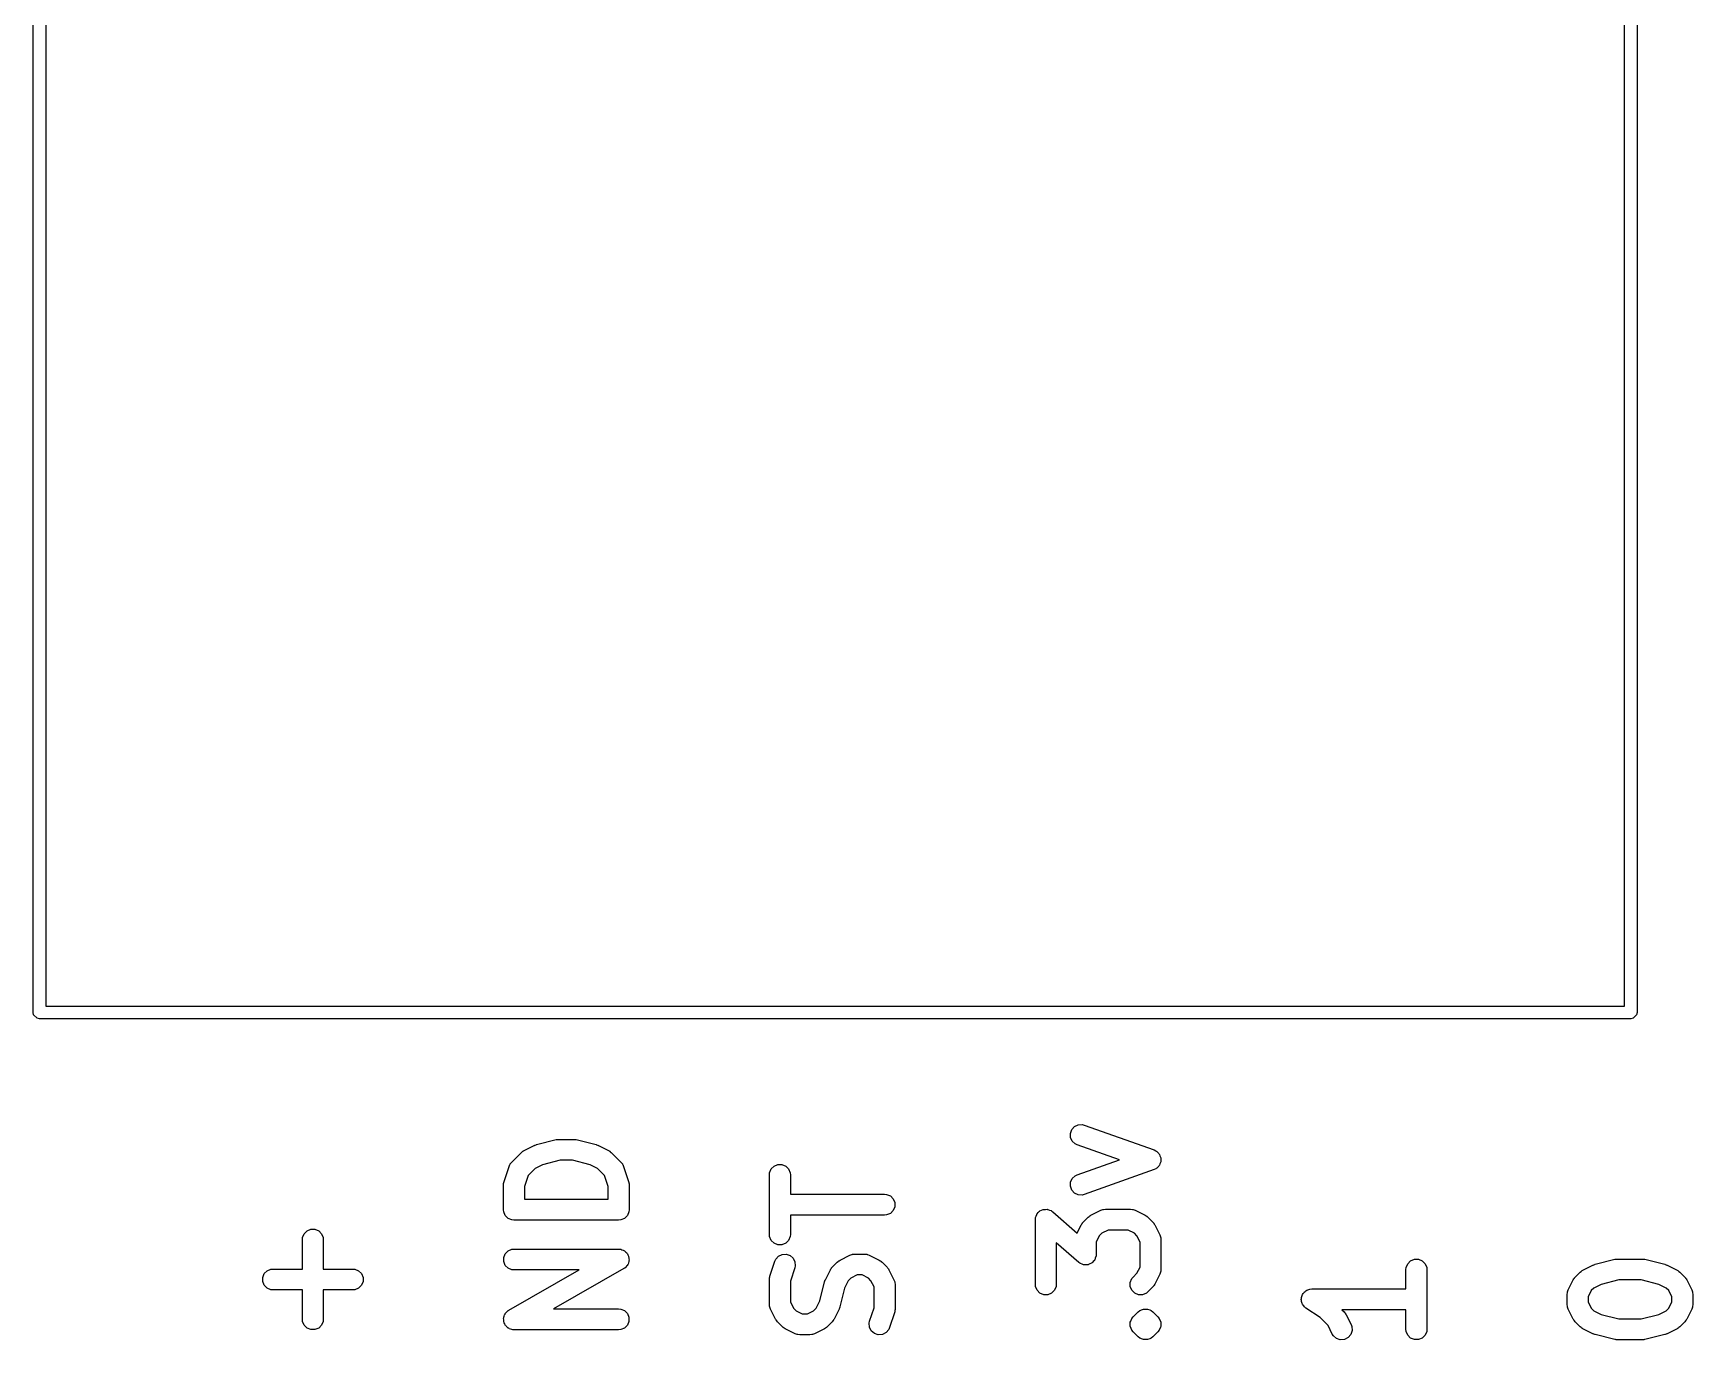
# Model space of a CAD drawing. Header units: inches. Extents: x 3.93 to 7.4, y -5.66 to -1.55.
# Drawn here: x 3.966 to 4.59, y -4.737 to -4.246 of the extents above; entities that cross this region are included whole.
import ezdxf

# ---------------------------------------------------------------- set-up
doc = ezdxf.new("R2010")
doc.units = ezdxf.units.IN
doc.header["$MEASUREMENT"] = 0
doc.layers.add('F.Silkscreen', color=41, linetype='CONTINUOUS', true_color=0xf2eda1)

msp = doc.modelspace()

# ---------------------------------------------------------------- linework, layer by layer
at = {"layer": 'F.Silkscreen', "linetype": 'CONTINUOUS'}
for p, q in [((3.96614, -4.61417), (3.96614, -4.01575)), ((3.97087, -4.01811), (3.97087, -4.61181)), ((4.56457, -4.61181), (4.56457, -4.01811)), ((4.56929, -4.01575), (4.56929, -4.61417)), ((3.97087, -4.61181), (4.56457, -4.61181)), ((3.96632, -4.61508), (3.96614, -4.61417)), ((3.9676, -4.61636), (3.96632, -4.61508)), ((3.9685, -4.61654), (3.9676, -4.61636)), ((4.56693, -4.61654), (3.9685, -4.61654)), ((4.56783, -4.61636), (4.56693, -4.61654)), ((4.56911, -4.61508), (4.56783, -4.61636)), ((4.56929, -4.61417), (4.56911, -4.61508)), ((4.15536, -4.66385), (4.16286, -4.66198)), ((4.16286, -4.66198), (4.16299, -4.66196)), ((4.16299, -4.66196), (4.16304, -4.66194)), ((4.16304, -4.66194), (4.16333, -4.66191)), ((4.16333, -4.66191), (4.16362, -4.66187)), ((4.16362, -4.66187), (4.16368, -4.66187)), ((4.16368, -4.66187), (4.16381, -4.66186)), ((4.16381, -4.66186), (4.16943, -4.66186)), ((4.16943, -4.66186), (4.16957, -4.66187)), ((4.16957, -4.66187), (4.16963, -4.66187)), ((4.16963, -4.66187), (4.16991, -4.66191)), ((4.16991, -4.66191), (4.1702, -4.66194)), ((4.1702, -4.66194), (4.17026, -4.66196)), ((4.17026, -4.66196), (4.17039, -4.66198)), ((4.17039, -4.66198), (4.17789, -4.66385)), ((4.35617, -4.6596), (4.35668, -4.65815)), ((4.35624, -4.66113), (4.35617, -4.6596)), ((4.3569, -4.66252), (4.35624, -4.66113)), ((4.35668, -4.65815), (4.35771, -4.65701)), ((4.35771, -4.65701), (4.3591, -4.65636)), ((4.3591, -4.65636), (4.36064, -4.65628)), ((4.36064, -4.65628), (4.36139, -4.65647)), ((4.36139, -4.65647), (4.38763, -4.66584)), ((4.14603, -4.67051), (4.14978, -4.66676)), ((4.14978, -4.66676), (4.15008, -4.66652)), ((4.15008, -4.66652), (4.15015, -4.66644)), ((4.15015, -4.66644), (4.15027, -4.66636)), ((4.15027, -4.66636), (4.15037, -4.66627)), ((4.15037, -4.66627), (4.15047, -4.66623)), ((4.15047, -4.66623), (4.1508, -4.66603)), ((4.1508, -4.66603), (4.15455, -4.66415)), ((4.15455, -4.66415), (4.15461, -4.66413)), ((4.15461, -4.66413), (4.15463, -4.66411)), ((4.15463, -4.66411), (4.15495, -4.664)), ((4.15495, -4.664), (4.15527, -4.66388)), ((4.15527, -4.66388), (4.1553, -4.66387)), ((4.1553, -4.66387), (4.15536, -4.66385)), ((4.17789, -4.66385), (4.17795, -4.66387)), ((4.17795, -4.66387), (4.17797, -4.66388)), ((4.17797, -4.66388), (4.17829, -4.664)), ((4.17829, -4.664), (4.17862, -4.66411)), ((4.17862, -4.66411), (4.17864, -4.66413)), ((4.17864, -4.66413), (4.17869, -4.66415)), ((4.17869, -4.66415), (4.18244, -4.66603)), ((4.18244, -4.66603), (4.18277, -4.66623)), ((4.18277, -4.66623), (4.18287, -4.66627)), ((4.18287, -4.66627), (4.18298, -4.66636)), ((4.18298, -4.66636), (4.1831, -4.66644)), ((4.1831, -4.66644), (4.18317, -4.66652)), ((4.18317, -4.66652), (4.18347, -4.66676)), ((4.18347, -4.66676), (4.18722, -4.67051)), ((4.35804, -4.66355), (4.3569, -4.66252)), ((4.35874, -4.66388), (4.35804, -4.66355)), ((4.3746, -4.66955), (4.35874, -4.66388)), ((4.38763, -4.66584), (4.38833, -4.66617)), ((4.38833, -4.66617), (4.38848, -4.6663)), ((4.38848, -4.6663), (4.38865, -4.66639)), ((4.38865, -4.66639), (4.38904, -4.66681)), ((4.38904, -4.66681), (4.38947, -4.6672)), ((4.38947, -4.6672), (4.38955, -4.66738)), ((4.38955, -4.66738), (4.38969, -4.66753)), ((4.38969, -4.66753), (4.38988, -4.66807)), ((4.38988, -4.66807), (4.39013, -4.66859)), ((4.1432, -4.67768), (4.14508, -4.67205)), ((4.14508, -4.67205), (4.14539, -4.67135)), ((4.14539, -4.67135), (4.14548, -4.67124)), ((4.14548, -4.67124), (4.14554, -4.67111)), ((4.14554, -4.67111), (4.14603, -4.67051)), ((4.15489, -4.67278), (4.15225, -4.67542)), ((4.15769, -4.67139), (4.15489, -4.67278)), ((4.1643, -4.66974), (4.15769, -4.67139)), ((4.16895, -4.66974), (4.1643, -4.66974)), ((4.17556, -4.67139), (4.16895, -4.66974)), ((4.17835, -4.67278), (4.17556, -4.67139)), ((4.18099, -4.67542), (4.17835, -4.67278)), ((4.18722, -4.67051), (4.18771, -4.67111)), ((4.18771, -4.67111), (4.18776, -4.67124)), ((4.18776, -4.67124), (4.18785, -4.67135)), ((4.18785, -4.67135), (4.18817, -4.67205)), ((4.18817, -4.67205), (4.19004, -4.67768)), ((4.243, -4.67517), (4.24308, -4.6744)), ((4.24308, -4.6744), (4.24366, -4.67298)), ((4.24366, -4.67298), (4.24475, -4.6719)), ((4.24475, -4.6719), (4.24617, -4.67131)), ((4.24617, -4.67131), (4.24771, -4.67131)), ((4.24771, -4.67131), (4.24913, -4.6719)), ((4.24913, -4.6719), (4.25021, -4.67298)), ((4.25021, -4.67298), (4.2508, -4.6744)), ((4.2508, -4.6744), (4.25087, -4.67517)), ((4.35874, -4.67521), (4.3746, -4.66955)), ((4.38763, -4.67326), (4.36139, -4.68263)), ((4.38833, -4.67293), (4.38763, -4.67326)), ((4.38848, -4.67279), (4.38833, -4.67293)), ((4.38865, -4.67271), (4.38848, -4.67279)), ((4.38904, -4.67228), (4.38865, -4.67271)), ((4.38947, -4.6719), (4.38904, -4.67228)), ((4.38955, -4.67172), (4.38947, -4.6719)), ((4.38969, -4.67157), (4.38955, -4.67172)), ((4.38988, -4.67103), (4.38969, -4.67157)), ((4.39013, -4.67051), (4.38988, -4.67103)), ((4.39013, -4.66859), (4.39014, -4.66879)), ((4.39014, -4.67031), (4.39013, -4.67051)), ((4.39014, -4.66879), (4.3902, -4.66897)), ((4.3902, -4.67012), (4.39014, -4.67031)), ((4.3902, -4.66897), (4.39017, -4.66955)), ((4.39017, -4.66955), (4.3902, -4.67012)), ((4.143, -4.67892), (4.14304, -4.67853)), ((4.143, -4.6883), (4.143, -4.67892)), ((4.14303, -4.67843), (4.14306, -4.67829)), ((4.14304, -4.67853), (4.14303, -4.67843)), ((4.14306, -4.67829), (4.14308, -4.67815)), ((4.14308, -4.67815), (4.14312, -4.67806)), ((4.14312, -4.67806), (4.1432, -4.67768)), ((4.15225, -4.67542), (4.15087, -4.67956)), ((4.15087, -4.67956), (4.15087, -4.68436)), ((4.18237, -4.67956), (4.18099, -4.67542)), ((4.18237, -4.68436), (4.18237, -4.67956)), ((4.19004, -4.67768), (4.19013, -4.67806)), ((4.19013, -4.67806), (4.19017, -4.67815)), ((4.19017, -4.67815), (4.19018, -4.67829)), ((4.19018, -4.67829), (4.19021, -4.67843)), ((4.19021, -4.67843), (4.19021, -4.67853)), ((4.19021, -4.67853), (4.19024, -4.67892)), ((4.19024, -4.67892), (4.19024, -4.6883)), ((4.243, -4.69767), (4.243, -4.67517)), ((4.25087, -4.67517), (4.25087, -4.68248)), ((4.35617, -4.6795), (4.35624, -4.67796)), ((4.35668, -4.68094), (4.35617, -4.6795)), ((4.35624, -4.67796), (4.3569, -4.67657)), ((4.3569, -4.67657), (4.35804, -4.67554)), ((4.35804, -4.67554), (4.35874, -4.67521)), ((4.15087, -4.68436), (4.18237, -4.68436)), ((4.25087, -4.68248), (4.28631, -4.68248)), ((4.28631, -4.68248), (4.28708, -4.68256)), ((4.28708, -4.68256), (4.2885, -4.68315)), ((4.2885, -4.68315), (4.28958, -4.68423)), ((4.28958, -4.68423), (4.29017, -4.68565)), ((4.29017, -4.68565), (4.29017, -4.68719)), ((4.35771, -4.68208), (4.35668, -4.68094)), ((4.3591, -4.68274), (4.35771, -4.68208)), ((4.36064, -4.68282), (4.3591, -4.68274)), ((4.36139, -4.68263), (4.36064, -4.68282)), ((4.14308, -4.68906), (4.143, -4.6883)), ((4.14366, -4.69048), (4.14308, -4.68906)), ((4.14475, -4.69157), (4.14366, -4.69048)), ((4.14617, -4.69216), (4.14475, -4.69157)), ((4.14694, -4.69223), (4.14617, -4.69216)), ((4.18631, -4.69223), (4.14694, -4.69223)), ((4.18708, -4.69216), (4.18631, -4.69223)), ((4.1885, -4.69157), (4.18708, -4.69216)), ((4.18958, -4.69048), (4.1885, -4.69157)), ((4.19017, -4.68906), (4.18958, -4.69048)), ((4.19024, -4.6883), (4.19017, -4.68906)), ((4.28631, -4.69036), (4.25087, -4.69036)), ((4.25087, -4.69036), (4.25087, -4.69767)), ((4.28708, -4.69028), (4.28631, -4.69036)), ((4.2885, -4.68969), (4.28708, -4.69028)), ((4.28958, -4.68861), (4.2885, -4.68969)), ((4.29017, -4.68719), (4.28958, -4.68861)), ((4.343, -4.69205), (4.34304, -4.69164)), ((4.343, -4.71642), (4.343, -4.69205)), ((4.34303, -4.69154), (4.34306, -4.69146)), ((4.34304, -4.69164), (4.34303, -4.69154)), ((4.34306, -4.69146), (4.34308, -4.69128)), ((4.34308, -4.69128), (4.34332, -4.69069)), ((4.34332, -4.69069), (4.34353, -4.69008)), ((4.34353, -4.69008), (4.34361, -4.68998)), ((4.34361, -4.68998), (4.34366, -4.68986)), ((4.34366, -4.68986), (4.34412, -4.68941)), ((4.34412, -4.68941), (4.34454, -4.68892)), ((4.34454, -4.68892), (4.34466, -4.68887)), ((4.34466, -4.68887), (4.34475, -4.68877)), ((4.34475, -4.68877), (4.34534, -4.68853)), ((4.34534, -4.68853), (4.34591, -4.68824)), ((4.34591, -4.68824), (4.34605, -4.68823)), ((4.34605, -4.68823), (4.34617, -4.68818)), ((4.34617, -4.68818), (4.34681, -4.68818)), ((4.34681, -4.68818), (4.34745, -4.68814)), ((4.34745, -4.68814), (4.34757, -4.68818)), ((4.34757, -4.68818), (4.34771, -4.68818)), ((4.34771, -4.68818), (4.3483, -4.68843)), ((4.3483, -4.68843), (4.3489, -4.68863)), ((4.3489, -4.68863), (4.34906, -4.68874)), ((4.34906, -4.68874), (4.34913, -4.68877)), ((4.34913, -4.68877), (4.3492, -4.68884)), ((4.3492, -4.68884), (4.34953, -4.68908)), ((4.34953, -4.68908), (4.35874, -4.69714)), ((4.36078, -4.69331), (4.36103, -4.69301)), ((4.36103, -4.69301), (4.3629, -4.69114)), ((4.3629, -4.69114), (4.3632, -4.69089)), ((4.3632, -4.69089), (4.36327, -4.69081)), ((4.36327, -4.69081), (4.36339, -4.69074)), ((4.36339, -4.69074), (4.3635, -4.69065)), ((4.3635, -4.69065), (4.36359, -4.69061)), ((4.36359, -4.69061), (4.36392, -4.6904)), ((4.36392, -4.6904), (4.36767, -4.68852)), ((4.36767, -4.68852), (4.3684, -4.68825)), ((4.3684, -4.68825), (4.36854, -4.68824)), ((4.36854, -4.68824), (4.36867, -4.68818)), ((4.36867, -4.68818), (4.36943, -4.68811)), ((4.36943, -4.68811), (4.37881, -4.68811)), ((4.37881, -4.68811), (4.37958, -4.68818)), ((4.37958, -4.68818), (4.37971, -4.68824)), ((4.37971, -4.68824), (4.37985, -4.68825)), ((4.37985, -4.68825), (4.38057, -4.68852)), ((4.38057, -4.68852), (4.38432, -4.6904)), ((4.38432, -4.6904), (4.38465, -4.69061)), ((4.38465, -4.69061), (4.38475, -4.69065)), ((4.38475, -4.69065), (4.38485, -4.69074)), ((4.38485, -4.69074), (4.38497, -4.69081)), ((4.38497, -4.69081), (4.38504, -4.69089)), ((4.38504, -4.69089), (4.38534, -4.69114)), ((4.38534, -4.69114), (4.38722, -4.69301)), ((4.38722, -4.69301), (4.38746, -4.69331)), ((4.06737, -4.69954), (4.06745, -4.69878)), ((4.06745, -4.69878), (4.06804, -4.69736)), ((4.06804, -4.69736), (4.06912, -4.69627)), ((4.06912, -4.69627), (4.07054, -4.69568)), ((4.07054, -4.69568), (4.07208, -4.69568)), ((4.07208, -4.69568), (4.0735, -4.69627)), ((4.0735, -4.69627), (4.07458, -4.69736)), ((4.07458, -4.69736), (4.07517, -4.69878)), ((4.07517, -4.69878), (4.07525, -4.69954)), ((4.24308, -4.69844), (4.243, -4.69767)), ((4.24366, -4.69986), (4.24308, -4.69844)), ((4.2508, -4.69844), (4.25021, -4.69986)), ((4.25087, -4.69767), (4.2508, -4.69844)), ((4.35874, -4.69714), (4.36029, -4.69403)), ((4.36029, -4.69403), (4.3605, -4.6937)), ((4.3605, -4.6937), (4.36054, -4.69361)), ((4.36054, -4.69361), (4.36063, -4.6935)), ((4.36063, -4.6935), (4.3607, -4.69338)), ((4.3607, -4.69338), (4.36078, -4.69331)), ((4.36705, -4.69813), (4.36587, -4.70047)), ((4.36802, -4.69716), (4.36705, -4.69813)), ((4.37036, -4.69598), (4.36802, -4.69716)), ((4.37788, -4.69598), (4.37036, -4.69598)), ((4.38023, -4.69716), (4.37788, -4.69598)), ((4.3812, -4.69813), (4.38023, -4.69716)), ((4.38237, -4.70047), (4.3812, -4.69813)), ((4.38746, -4.69331), (4.38754, -4.69338)), ((4.38754, -4.69338), (4.38762, -4.6935)), ((4.38762, -4.6935), (4.38771, -4.69361)), ((4.38771, -4.69361), (4.38775, -4.6937)), ((4.38775, -4.6937), (4.38795, -4.69403)), ((4.38795, -4.69403), (4.38983, -4.69778)), ((4.38983, -4.69778), (4.39011, -4.6985)), ((4.39011, -4.6985), (4.39012, -4.69865)), ((4.39012, -4.69865), (4.39017, -4.69878)), ((4.39017, -4.69878), (4.39024, -4.69954)), ((4.06737, -4.71061), (4.06737, -4.69954)), ((4.07525, -4.69954), (4.07525, -4.71061)), ((4.14308, -4.70628), (4.14366, -4.70486)), ((4.14366, -4.70486), (4.14475, -4.70377)), ((4.14475, -4.70377), (4.14617, -4.70318)), ((4.14617, -4.70318), (4.14694, -4.70311)), ((4.14694, -4.70311), (4.18631, -4.70311)), ((4.18631, -4.70311), (4.18651, -4.70313)), ((4.18651, -4.70313), (4.18658, -4.70312)), ((4.18658, -4.70312), (4.18668, -4.70314)), ((4.18668, -4.70314), (4.18708, -4.70318)), ((4.18708, -4.70318), (4.18756, -4.70338)), ((4.18756, -4.70338), (4.18806, -4.70352)), ((4.18806, -4.70352), (4.18826, -4.70367)), ((4.18826, -4.70367), (4.1885, -4.70377)), ((4.1885, -4.70377), (4.18887, -4.70414)), ((4.18887, -4.70414), (4.18928, -4.70446)), ((4.18928, -4.70446), (4.1894, -4.70468)), ((4.1894, -4.70468), (4.18958, -4.70486)), ((4.18958, -4.70486), (4.18978, -4.70534)), ((4.18978, -4.70534), (4.19004, -4.70579)), ((4.24475, -4.70094), (4.24366, -4.69986)), ((4.24617, -4.70153), (4.24475, -4.70094)), ((4.24771, -4.70153), (4.24617, -4.70153)), ((4.2464, -4.70581), (4.24777, -4.70512)), ((4.24913, -4.70094), (4.24771, -4.70153)), ((4.24777, -4.70512), (4.2493, -4.70501)), ((4.25021, -4.69986), (4.24913, -4.70094)), ((4.2493, -4.70501), (4.25076, -4.7055)), ((4.25076, -4.7055), (4.25192, -4.7065)), ((4.26955, -4.70727), (4.2733, -4.7054)), ((4.2733, -4.7054), (4.27402, -4.70512)), ((4.27402, -4.70512), (4.27416, -4.70511)), ((4.27416, -4.70511), (4.27429, -4.70506)), ((4.27429, -4.70506), (4.27506, -4.70498)), ((4.27506, -4.70498), (4.27881, -4.70498)), ((4.27881, -4.70498), (4.27958, -4.70506)), ((4.27958, -4.70506), (4.27971, -4.70511)), ((4.27971, -4.70511), (4.27985, -4.70512)), ((4.27985, -4.70512), (4.28057, -4.7054)), ((4.28057, -4.7054), (4.28432, -4.70727)), ((4.35934, -4.70813), (4.35087, -4.70072)), ((4.35087, -4.70072), (4.35087, -4.71642)), ((4.36584, -4.70568), (4.36582, -4.70575)), ((4.36587, -4.70517), (4.36583, -4.70557)), ((4.36583, -4.70557), (4.36584, -4.70568)), ((4.36587, -4.70047), (4.36587, -4.70517)), ((4.38237, -4.70986), (4.38237, -4.70047)), ((4.39024, -4.69954), (4.39024, -4.71079)), ((4.05304, -4.71235), (4.05412, -4.71127)), ((4.05412, -4.71127), (4.05554, -4.71068)), ((4.05554, -4.71068), (4.05631, -4.71061)), ((4.05631, -4.71061), (4.06737, -4.71061)), ((4.07525, -4.71061), (4.08631, -4.71061)), ((4.08631, -4.71061), (4.08708, -4.71068)), ((4.08708, -4.71068), (4.0885, -4.71127)), ((4.0885, -4.71127), (4.08958, -4.71235)), ((4.14308, -4.70781), (4.14308, -4.70628)), ((4.14366, -4.70923), (4.14308, -4.70781)), ((4.14475, -4.71032), (4.14366, -4.70923)), ((4.14617, -4.7109), (4.14475, -4.71032)), ((4.14498, -4.72612), (4.17148, -4.71098)), ((4.14694, -4.71098), (4.14617, -4.7109)), ((4.17148, -4.71098), (4.14694, -4.71098)), ((4.18826, -4.71046), (4.16176, -4.7256)), ((4.18842, -4.71035), (4.18826, -4.71046)), ((4.1885, -4.71032), (4.18842, -4.71035)), ((4.18857, -4.71024), (4.1885, -4.71032)), ((4.18889, -4.71001), (4.18857, -4.71024)), ((4.18921, -4.7096), (4.18889, -4.71001)), ((4.18958, -4.70923), (4.18921, -4.7096)), ((4.18968, -4.709), (4.18958, -4.70923)), ((4.18983, -4.7088), (4.18968, -4.709)), ((4.18997, -4.70829), (4.18983, -4.7088)), ((4.19017, -4.70781), (4.18997, -4.70829)), ((4.19004, -4.70579), (4.19007, -4.70604)), ((4.19007, -4.70604), (4.19017, -4.70628)), ((4.19017, -4.70628), (4.19017, -4.7068)), ((4.19017, -4.7068), (4.19024, -4.70732)), ((4.19024, -4.70732), (4.19017, -4.70756)), ((4.19017, -4.70756), (4.19017, -4.70781)), ((4.2432, -4.7133), (4.24508, -4.70767)), ((4.24508, -4.70767), (4.24539, -4.70697)), ((4.24539, -4.70697), (4.2464, -4.70581)), ((4.25255, -4.71016), (4.25087, -4.71518)), ((4.25192, -4.7065), (4.25261, -4.70788)), ((4.25272, -4.70941), (4.25255, -4.71016)), ((4.25261, -4.70788), (4.25272, -4.70941)), ((4.26404, -4.71466), (4.26591, -4.71091)), ((4.26591, -4.71091), (4.26612, -4.71058)), ((4.26612, -4.71058), (4.26616, -4.71048)), ((4.26616, -4.71048), (4.26625, -4.71037)), ((4.26625, -4.71037), (4.26632, -4.71025)), ((4.26632, -4.71025), (4.2664, -4.71019)), ((4.2664, -4.71019), (4.26665, -4.70988)), ((4.26665, -4.70988), (4.26853, -4.70801)), ((4.26853, -4.70801), (4.26883, -4.70776)), ((4.26883, -4.70776), (4.2689, -4.70768)), ((4.2689, -4.70768), (4.26901, -4.70761)), ((4.26901, -4.70761), (4.26912, -4.70752)), ((4.26912, -4.70752), (4.26922, -4.70748)), ((4.26922, -4.70748), (4.26955, -4.70727)), ((4.28432, -4.70727), (4.28465, -4.70748)), ((4.28465, -4.70748), (4.28475, -4.70752)), ((4.28475, -4.70752), (4.28485, -4.70761)), ((4.28485, -4.70761), (4.28497, -4.70768)), ((4.28497, -4.70768), (4.28504, -4.70776)), ((4.28504, -4.70776), (4.28534, -4.70801)), ((4.28534, -4.70801), (4.28722, -4.70988)), ((4.28722, -4.70988), (4.28746, -4.71019)), ((4.28746, -4.71019), (4.28754, -4.71025)), ((4.28754, -4.71025), (4.28762, -4.71037)), ((4.28762, -4.71037), (4.28771, -4.71048)), ((4.28771, -4.71048), (4.28775, -4.71058)), ((4.28775, -4.71058), (4.28795, -4.71091)), ((4.28795, -4.71091), (4.28983, -4.71466)), ((4.35968, -4.70837), (4.35934, -4.70813)), ((4.35975, -4.70844), (4.35968, -4.70837)), ((4.35982, -4.70847), (4.35975, -4.70844)), ((4.35997, -4.70858), (4.35982, -4.70847)), ((4.36058, -4.70879), (4.35997, -4.70858)), ((4.36117, -4.70903), (4.36058, -4.70879)), ((4.3613, -4.70903), (4.36117, -4.70903)), ((4.36143, -4.70907), (4.3613, -4.70903)), ((4.36206, -4.70903), (4.36143, -4.70907)), ((4.3627, -4.70903), (4.36206, -4.70903)), ((4.36283, -4.70898), (4.3627, -4.70903)), ((4.36296, -4.70897), (4.36283, -4.70898)), ((4.36353, -4.70869), (4.36296, -4.70897)), ((4.36412, -4.70844), (4.36353, -4.70869)), ((4.36422, -4.70835), (4.36412, -4.70844)), ((4.36434, -4.70829), (4.36422, -4.70835)), ((4.36476, -4.70781), (4.36434, -4.70829)), ((4.36521, -4.70736), (4.36476, -4.70781)), ((4.36526, -4.70723), (4.36521, -4.70736)), ((4.36535, -4.70713), (4.36526, -4.70723)), ((4.36555, -4.70653), (4.36535, -4.70713)), ((4.3658, -4.70594), (4.36555, -4.70653)), ((4.36582, -4.70575), (4.3658, -4.70594)), ((4.3812, -4.71221), (4.38237, -4.70986)), ((4.39011, -4.71183), (4.38983, -4.71255)), ((4.39012, -4.71169), (4.39011, -4.71183)), ((4.39017, -4.71156), (4.39012, -4.71169)), ((4.39024, -4.71079), (4.39017, -4.71156)), ((4.48237, -4.71079), (4.48245, -4.71002)), ((4.48237, -4.7181), (4.48237, -4.71079)), ((4.48245, -4.71002), (4.48303, -4.70861)), ((4.48303, -4.70861), (4.48412, -4.70752)), ((4.48412, -4.70752), (4.48554, -4.70693)), ((4.48554, -4.70693), (4.48708, -4.70693)), ((4.48708, -4.70693), (4.4885, -4.70752)), ((4.4885, -4.70752), (4.48958, -4.70861)), ((4.48958, -4.70861), (4.49017, -4.71002)), ((4.49017, -4.71002), (4.49024, -4.71079)), ((4.49024, -4.71079), (4.49024, -4.73329)), ((4.54603, -4.71363), (4.5479, -4.71176)), ((4.5479, -4.71176), (4.54821, -4.71151)), ((4.54821, -4.71151), (4.54827, -4.71143)), ((4.54827, -4.71143), (4.54839, -4.71136)), ((4.54839, -4.71136), (4.5485, -4.71127)), ((4.5485, -4.71127), (4.5486, -4.71123)), ((4.5486, -4.71123), (4.54893, -4.71102)), ((4.54893, -4.71102), (4.55268, -4.70915)), ((4.55268, -4.70915), (4.55273, -4.70912)), ((4.55273, -4.70912), (4.55276, -4.70911)), ((4.55276, -4.70911), (4.55308, -4.70899)), ((4.55308, -4.70899), (4.5534, -4.70887)), ((4.5534, -4.70887), (4.55343, -4.70887)), ((4.55343, -4.70887), (4.55348, -4.70885)), ((4.55348, -4.70885), (4.56098, -4.70697)), ((4.56098, -4.70697), (4.56111, -4.70695)), ((4.56111, -4.70695), (4.56117, -4.70693)), ((4.56117, -4.70693), (4.56146, -4.7069)), ((4.56146, -4.7069), (4.56174, -4.70686)), ((4.56174, -4.70686), (4.5618, -4.70687)), ((4.5618, -4.70687), (4.56194, -4.70686)), ((4.56194, -4.70686), (4.57131, -4.70686)), ((4.57131, -4.70686), (4.57144, -4.70687)), ((4.57144, -4.70687), (4.5715, -4.70686)), ((4.5715, -4.70686), (4.57179, -4.7069)), ((4.57179, -4.7069), (4.57208, -4.70693)), ((4.57208, -4.70693), (4.57213, -4.70695)), ((4.57213, -4.70695), (4.57226, -4.70697)), ((4.57226, -4.70697), (4.57976, -4.70885)), ((4.57976, -4.70885), (4.57982, -4.70887)), ((4.57982, -4.70887), (4.57985, -4.70887)), ((4.57985, -4.70887), (4.58017, -4.70899)), ((4.58017, -4.70899), (4.58049, -4.70911)), ((4.58049, -4.70911), (4.58051, -4.70912)), ((4.58051, -4.70912), (4.58057, -4.70915)), ((4.58057, -4.70915), (4.58432, -4.71102)), ((4.58432, -4.71102), (4.58465, -4.71123)), ((4.58465, -4.71123), (4.58475, -4.71127)), ((4.58475, -4.71127), (4.58485, -4.71136)), ((4.58485, -4.71136), (4.58497, -4.71143)), ((4.58497, -4.71143), (4.58504, -4.71151)), ((4.58504, -4.71151), (4.58534, -4.71176)), ((4.58534, -4.71176), (4.58722, -4.71363)), ((4.05245, -4.71377), (4.05304, -4.71235)), ((4.05245, -4.71531), (4.05245, -4.71377)), ((4.05304, -4.71673), (4.05245, -4.71531)), ((4.05412, -4.71782), (4.05304, -4.71673)), ((4.05554, -4.7184), (4.05412, -4.71782)), ((4.0885, -4.71782), (4.08708, -4.7184)), ((4.08958, -4.71673), (4.0885, -4.71782)), ((4.08958, -4.71235), (4.09017, -4.71377)), ((4.09017, -4.71531), (4.08958, -4.71673)), ((4.09017, -4.71377), (4.09017, -4.71531)), ((4.243, -4.71454), (4.24304, -4.71415)), ((4.243, -4.72392), (4.243, -4.71454)), ((4.24303, -4.71405), (4.24306, -4.71391)), ((4.24304, -4.71415), (4.24303, -4.71405)), ((4.24306, -4.71391), (4.24308, -4.71377)), ((4.24308, -4.71377), (4.24312, -4.71368)), ((4.24312, -4.71368), (4.2432, -4.7133)), ((4.25087, -4.71518), (4.25087, -4.72299)), ((4.26197, -4.72254), (4.26374, -4.71546)), ((4.26374, -4.71546), (4.26376, -4.71541)), ((4.26376, -4.71538), (4.26389, -4.71506)), ((4.26376, -4.71541), (4.26376, -4.71538)), ((4.26389, -4.71506), (4.264, -4.71474)), ((4.264, -4.71474), (4.26402, -4.71471)), ((4.26402, -4.71471), (4.26404, -4.71466)), ((4.27127, -4.71779), (4.2695, -4.72487)), ((4.27267, -4.715), (4.27127, -4.71779)), ((4.27364, -4.71403), (4.27267, -4.715)), ((4.27599, -4.71286), (4.27364, -4.71403)), ((4.27788, -4.71286), (4.27599, -4.71286)), ((4.28023, -4.71403), (4.27788, -4.71286)), ((4.2812, -4.715), (4.28023, -4.71403)), ((4.28237, -4.71735), (4.2812, -4.715)), ((4.28237, -4.72515), (4.28237, -4.71735)), ((4.28983, -4.71466), (4.29011, -4.71538)), ((4.29011, -4.71538), (4.29012, -4.71552)), ((4.29012, -4.71552), (4.29017, -4.71565)), ((4.29017, -4.71565), (4.29024, -4.71642)), ((4.29024, -4.71642), (4.29024, -4.72579)), ((4.34308, -4.71719), (4.343, -4.71642)), ((4.34366, -4.7186), (4.34308, -4.71719)), ((4.3508, -4.71719), (4.35021, -4.7186)), ((4.35087, -4.71642), (4.3508, -4.71719)), ((4.3787, -4.71565), (4.37928, -4.71423)), ((4.3787, -4.71719), (4.3787, -4.71565)), ((4.37928, -4.7186), (4.3787, -4.71719)), ((4.37928, -4.71423), (4.37977, -4.71363)), ((4.37977, -4.71363), (4.3812, -4.71221)), ((4.38722, -4.71733), (4.38534, -4.7192)), ((4.38746, -4.71702), (4.38722, -4.71733)), ((4.38754, -4.71696), (4.38746, -4.71702)), ((4.38762, -4.71684), (4.38754, -4.71696)), ((4.38771, -4.71673), (4.38762, -4.71684)), ((4.38775, -4.71663), (4.38771, -4.71673)), ((4.38795, -4.7163), (4.38775, -4.71663)), ((4.38983, -4.71255), (4.38795, -4.7163)), ((4.44581, -4.71833), (4.44617, -4.71818)), ((4.44617, -4.71818), (4.44693, -4.71811)), ((4.44693, -4.71811), (4.44693, -4.7181)), ((4.44693, -4.7181), (4.44693, -4.7181)), ((4.44693, -4.7181), (4.44694, -4.7181)), ((4.44694, -4.7181), (4.48237, -4.7181)), ((4.54342, -4.71841), (4.54529, -4.71466)), ((4.54529, -4.71466), (4.5455, -4.71433)), ((4.5455, -4.71433), (4.54554, -4.71423)), ((4.54554, -4.71423), (4.54563, -4.71412)), ((4.54563, -4.71412), (4.5457, -4.714)), ((4.5457, -4.714), (4.54578, -4.71394)), ((4.54578, -4.71394), (4.54603, -4.71363)), ((4.55302, -4.71778), (4.55205, -4.71875)), ((4.55581, -4.71638), (4.55302, -4.71778)), ((4.56242, -4.71473), (4.55581, -4.71638)), ((4.57083, -4.71473), (4.56242, -4.71473)), ((4.57743, -4.71638), (4.57083, -4.71473)), ((4.58023, -4.71778), (4.57743, -4.71638)), ((4.5812, -4.71875), (4.58023, -4.71778)), ((4.58722, -4.71363), (4.58746, -4.71394)), ((4.58746, -4.71394), (4.58754, -4.714)), ((4.58754, -4.714), (4.58762, -4.71412)), ((4.58762, -4.71412), (4.58771, -4.71423)), ((4.58771, -4.71423), (4.58775, -4.71433)), ((4.58775, -4.71433), (4.58795, -4.71466)), ((4.58795, -4.71466), (4.58983, -4.71841)), ((4.05631, -4.71848), (4.05554, -4.7184)), ((4.06737, -4.71848), (4.05631, -4.71848)), ((4.06737, -4.72954), (4.06737, -4.71848)), ((4.08631, -4.71848), (4.07525, -4.71848)), ((4.07525, -4.71848), (4.07525, -4.72954)), ((4.08708, -4.7184), (4.08631, -4.71848)), ((4.24308, -4.72468), (4.243, -4.72392)), ((4.25087, -4.72299), (4.25205, -4.72533)), ((4.26057, -4.72533), (4.26197, -4.72254)), ((4.34475, -4.71969), (4.34366, -4.7186)), ((4.34617, -4.72028), (4.34475, -4.71969)), ((4.34771, -4.72028), (4.34617, -4.72028)), ((4.34913, -4.71969), (4.34771, -4.72028)), ((4.35021, -4.7186), (4.34913, -4.71969)), ((4.38037, -4.71969), (4.37928, -4.7186)), ((4.38179, -4.72028), (4.38037, -4.71969)), ((4.38333, -4.72028), (4.38179, -4.72028)), ((4.38475, -4.71969), (4.38333, -4.72028)), ((4.38534, -4.7192), (4.38475, -4.71969)), ((4.443, -4.72205), (4.44308, -4.72166)), ((4.44308, -4.72242), (4.443, -4.72205)), ((4.44308, -4.72127), (4.44322, -4.72092)), ((4.44308, -4.72166), (4.44308, -4.72127)), ((4.44308, -4.72281), (4.44308, -4.72242)), ((4.44323, -4.72317), (4.44308, -4.72281)), ((4.44322, -4.72092), (4.4433, -4.72054)), ((4.4433, -4.72355), (4.44323, -4.72317)), ((4.4433, -4.72054), (4.44352, -4.72021)), ((4.44352, -4.72387), (4.4433, -4.72355)), ((4.44352, -4.72021), (4.44366, -4.71985)), ((4.44366, -4.72423), (4.44352, -4.72387)), ((4.44366, -4.71985), (4.44394, -4.71958)), ((4.44394, -4.7245), (4.44366, -4.72423)), ((4.44394, -4.71958), (4.44415, -4.71926)), ((4.44415, -4.71926), (4.44447, -4.71904)), ((4.44447, -4.71904), (4.44475, -4.71877)), ((4.44475, -4.71877), (4.44511, -4.71862)), ((4.44511, -4.71862), (4.44543, -4.71841)), ((4.44543, -4.71841), (4.44581, -4.71833)), ((4.543, -4.72017), (4.54308, -4.7194)), ((4.543, -4.72392), (4.543, -4.72017)), ((4.54308, -4.72468), (4.543, -4.72392)), ((4.54308, -4.7194), (4.54313, -4.71927)), ((4.54313, -4.71927), (4.54314, -4.71913)), ((4.54314, -4.71913), (4.54342, -4.71841)), ((4.55205, -4.71875), (4.55087, -4.7211)), ((4.55087, -4.7211), (4.55087, -4.72299)), ((4.55087, -4.72299), (4.55205, -4.72533)), ((4.58237, -4.7211), (4.5812, -4.71875)), ((4.5812, -4.72533), (4.58237, -4.72299)), ((4.58237, -4.72299), (4.58237, -4.7211)), ((4.58983, -4.71841), (4.59011, -4.71913)), ((4.59011, -4.71913), (4.59012, -4.71927)), ((4.59012, -4.71927), (4.59017, -4.7194)), ((4.59017, -4.7194), (4.59024, -4.72017)), ((4.59024, -4.72392), (4.59017, -4.72468)), ((4.59024, -4.72017), (4.59024, -4.72392)), ((4.06745, -4.73031), (4.06737, -4.72954)), ((4.06804, -4.73173), (4.06745, -4.73031)), ((4.07517, -4.73031), (4.07458, -4.73173)), ((4.07525, -4.72954), (4.07517, -4.73031)), ((4.14301, -4.72927), (4.14308, -4.72902)), ((4.14308, -4.72978), (4.14301, -4.72927)), ((4.14308, -4.72877), (4.14328, -4.72829)), ((4.14308, -4.72902), (4.14308, -4.72877)), ((4.14308, -4.73031), (4.14308, -4.72978)), ((4.14317, -4.73054), (4.14308, -4.73031)), ((4.1432, -4.73079), (4.14317, -4.73054)), ((4.14328, -4.72829), (4.14341, -4.72778)), ((4.14341, -4.72778), (4.14357, -4.72758)), ((4.14357, -4.72758), (4.14366, -4.72735)), ((4.14366, -4.72735), (4.14403, -4.72698)), ((4.14403, -4.72698), (4.14436, -4.72657)), ((4.14436, -4.72657), (4.14468, -4.72634)), ((4.14468, -4.72634), (4.14475, -4.72627)), ((4.14475, -4.72627), (4.14482, -4.72624)), ((4.14482, -4.72624), (4.14498, -4.72612)), ((4.16176, -4.7256), (4.18631, -4.7256)), ((4.18631, -4.7256), (4.18708, -4.72568)), ((4.18708, -4.72568), (4.1885, -4.72627)), ((4.1885, -4.72627), (4.18958, -4.72735)), ((4.18958, -4.72735), (4.19017, -4.72877)), ((4.19017, -4.73031), (4.18958, -4.73173)), ((4.19017, -4.72877), (4.19017, -4.73031)), ((4.24313, -4.72481), (4.24308, -4.72468)), ((4.24314, -4.72496), (4.24313, -4.72481)), ((4.24342, -4.72568), (4.24314, -4.72496)), ((4.24529, -4.72943), (4.24342, -4.72568)), ((4.2455, -4.72976), (4.24529, -4.72943)), ((4.24554, -4.72985), (4.2455, -4.72976)), ((4.24563, -4.72996), (4.24554, -4.72985)), ((4.2457, -4.73008), (4.24563, -4.72996)), ((4.24578, -4.73015), (4.2457, -4.73008)), ((4.24603, -4.73045), (4.24578, -4.73015)), ((4.2479, -4.73232), (4.24603, -4.73045)), ((4.25205, -4.72533), (4.25302, -4.7263)), ((4.25302, -4.7263), (4.25537, -4.72748)), ((4.25537, -4.72748), (4.25726, -4.72748)), ((4.25726, -4.72748), (4.2596, -4.7263)), ((4.2596, -4.7263), (4.26057, -4.72533)), ((4.26659, -4.73045), (4.26472, -4.73232)), ((4.26684, -4.73015), (4.26659, -4.73045)), ((4.26692, -4.73008), (4.26684, -4.73015)), ((4.267, -4.72996), (4.26692, -4.73008)), ((4.26708, -4.72985), (4.267, -4.72996)), ((4.26712, -4.72976), (4.26708, -4.72985)), ((4.26733, -4.72943), (4.26712, -4.72976)), ((4.26921, -4.72568), (4.26733, -4.72943)), ((4.26923, -4.72562), (4.26921, -4.72568)), ((4.26925, -4.7256), (4.26923, -4.72562)), ((4.26936, -4.72528), (4.26925, -4.7256)), ((4.26948, -4.72496), (4.26936, -4.72528)), ((4.2695, -4.72487), (4.26948, -4.72493)), ((4.26948, -4.72493), (4.26948, -4.72496)), ((4.28053, -4.73092), (4.2807, -4.73017)), ((4.2807, -4.73017), (4.28237, -4.72515)), ((4.29004, -4.72704), (4.28817, -4.73266)), ((4.29013, -4.72666), (4.29004, -4.72704)), ((4.29017, -4.72656), (4.29013, -4.72666)), ((4.29018, -4.72642), (4.29017, -4.72656)), ((4.29021, -4.72628), (4.29018, -4.72642)), ((4.29024, -4.72579), (4.29021, -4.72618)), ((4.29021, -4.72618), (4.29021, -4.72628)), ((4.3787, -4.73065), (4.37887, -4.73023)), ((4.3787, -4.73218), (4.3787, -4.73065)), ((4.37887, -4.73023), (4.37928, -4.72923)), ((4.37928, -4.72923), (4.37977, -4.72863)), ((4.37928, -4.72923), (4.37928, -4.72923)), ((4.37977, -4.72863), (4.38165, -4.72676)), ((4.38165, -4.72676), (4.38225, -4.72627)), ((4.38225, -4.72627), (4.38325, -4.72585)), ((4.38325, -4.72585), (4.38366, -4.72568)), ((4.38366, -4.72568), (4.3852, -4.72568)), ((4.3852, -4.72568), (4.38603, -4.72602)), ((4.38603, -4.72602), (4.38662, -4.72627)), ((4.38662, -4.72627), (4.38662, -4.72627)), ((4.38662, -4.72627), (4.38722, -4.72676)), ((4.38722, -4.72676), (4.38909, -4.72863)), ((4.38909, -4.72863), (4.38958, -4.72923)), ((4.38958, -4.72923), (4.38958, -4.72923)), ((4.38958, -4.72923), (4.39017, -4.73065)), ((4.39017, -4.73065), (4.39017, -4.73218)), ((4.44416, -4.72483), (4.44394, -4.7245)), ((4.44475, -4.72531), (4.44416, -4.72483)), ((4.44475, -4.72532), (4.44475, -4.72531)), ((4.44475, -4.72531), (4.44475, -4.72531)), ((4.45005, -4.72885), (4.44475, -4.72532)), ((4.44475, -4.72532), (4.44475, -4.72532)), ((4.45308, -4.73187), (4.45005, -4.72885)), ((4.48237, -4.72598), (4.45832, -4.72598)), ((4.45832, -4.72598), (4.4591, -4.72676)), ((4.4591, -4.72676), (4.45934, -4.72706)), ((4.45934, -4.72706), (4.45942, -4.72713)), ((4.45942, -4.72713), (4.4595, -4.72725)), ((4.4595, -4.72725), (4.45959, -4.72735)), ((4.45959, -4.72735), (4.45962, -4.72745)), ((4.45962, -4.72745), (4.45983, -4.72778)), ((4.45983, -4.72778), (4.46171, -4.73153)), ((4.48237, -4.73329), (4.48237, -4.72598)), ((4.54313, -4.72481), (4.54308, -4.72468)), ((4.54314, -4.72496), (4.54313, -4.72481)), ((4.54342, -4.72568), (4.54314, -4.72496)), ((4.54529, -4.72943), (4.54342, -4.72568)), ((4.5455, -4.72976), (4.54529, -4.72943)), ((4.54554, -4.72985), (4.5455, -4.72976)), ((4.54563, -4.72996), (4.54554, -4.72985)), ((4.5457, -4.73008), (4.54563, -4.72996)), ((4.54578, -4.73015), (4.5457, -4.73008)), ((4.54603, -4.73045), (4.54578, -4.73015)), ((4.5479, -4.73232), (4.54603, -4.73045)), ((4.55205, -4.72533), (4.55302, -4.7263)), ((4.55302, -4.7263), (4.55581, -4.7277)), ((4.55581, -4.7277), (4.56242, -4.72935)), ((4.56242, -4.72935), (4.57083, -4.72935)), ((4.57083, -4.72935), (4.57743, -4.7277)), ((4.57743, -4.7277), (4.58023, -4.7263)), ((4.58023, -4.7263), (4.5812, -4.72533)), ((4.58722, -4.73045), (4.58534, -4.73232)), ((4.58746, -4.73015), (4.58722, -4.73045)), ((4.58754, -4.73008), (4.58746, -4.73015)), ((4.58762, -4.72996), (4.58754, -4.73008)), ((4.58771, -4.72985), (4.58762, -4.72996)), ((4.58775, -4.72976), (4.58771, -4.72985)), ((4.58795, -4.72943), (4.58775, -4.72976)), ((4.58983, -4.72568), (4.58795, -4.72943)), ((4.59011, -4.72496), (4.58983, -4.72568)), ((4.59012, -4.72481), (4.59011, -4.72496)), ((4.59017, -4.72468), (4.59012, -4.72481)), ((4.06912, -4.73281), (4.06804, -4.73173)), ((4.07054, -4.7334), (4.06912, -4.73281)), ((4.07208, -4.7334), (4.07054, -4.7334)), ((4.0735, -4.73281), (4.07208, -4.7334)), ((4.07458, -4.73173), (4.0735, -4.73281)), ((4.14346, -4.73124), (4.1432, -4.73079)), ((4.14366, -4.73173), (4.14346, -4.73124)), ((4.14384, -4.73191), (4.14366, -4.73173)), ((4.14397, -4.73212), (4.14384, -4.73191)), ((4.14438, -4.73244), (4.14397, -4.73212)), ((4.14475, -4.73281), (4.14438, -4.73244)), ((4.14498, -4.73291), (4.14475, -4.73281)), ((4.14518, -4.73306), (4.14498, -4.73291)), ((4.14569, -4.7332), (4.14518, -4.73306)), ((4.14617, -4.7334), (4.14569, -4.7332)), ((4.14656, -4.73344), (4.14617, -4.7334)), ((4.14666, -4.73347), (4.14656, -4.73344)), ((4.14674, -4.73346), (4.14666, -4.73347)), ((4.14694, -4.73348), (4.14674, -4.73346)), ((4.18631, -4.73348), (4.14694, -4.73348)), ((4.18708, -4.7334), (4.18631, -4.73348)), ((4.1885, -4.73281), (4.18708, -4.7334)), ((4.18958, -4.73173), (4.1885, -4.73281)), ((4.24821, -4.73257), (4.2479, -4.73232)), ((4.24827, -4.73265), (4.24821, -4.73257)), ((4.24839, -4.73273), (4.24827, -4.73265)), ((4.2485, -4.73281), (4.24839, -4.73273)), ((4.2486, -4.73285), (4.2485, -4.73281)), ((4.24893, -4.73306), (4.2486, -4.73285)), ((4.25268, -4.73494), (4.24893, -4.73306)), ((4.2534, -4.73521), (4.25268, -4.73494)), ((4.25354, -4.73522), (4.2534, -4.73521)), ((4.25367, -4.73528), (4.25354, -4.73522)), ((4.25444, -4.73535), (4.25367, -4.73528)), ((4.25819, -4.73535), (4.25444, -4.73535)), ((4.25895, -4.73528), (4.25819, -4.73535)), ((4.25909, -4.73522), (4.25895, -4.73528)), ((4.25923, -4.73521), (4.25909, -4.73522)), ((4.25995, -4.73494), (4.25923, -4.73521)), ((4.2637, -4.73306), (4.25995, -4.73494)), ((4.26403, -4.73285), (4.2637, -4.73306)), ((4.26412, -4.73281), (4.26403, -4.73285)), ((4.26423, -4.73273), (4.26412, -4.73281)), ((4.26435, -4.73265), (4.26423, -4.73273)), ((4.26442, -4.73257), (4.26435, -4.73265)), ((4.26472, -4.73232), (4.26442, -4.73257)), ((4.28064, -4.73246), (4.28053, -4.73092)), ((4.28132, -4.73383), (4.28064, -4.73246)), ((4.28248, -4.73484), (4.28132, -4.73383)), ((4.28394, -4.73532), (4.28248, -4.73484)), ((4.28547, -4.73521), (4.28394, -4.73532)), ((4.28685, -4.73453), (4.28547, -4.73521)), ((4.28785, -4.73336), (4.28685, -4.73453)), ((4.28817, -4.73266), (4.28785, -4.73336)), ((4.37876, -4.73232), (4.3787, -4.73218)), ((4.37928, -4.7336), (4.37876, -4.73232)), ((4.37977, -4.7342), (4.37928, -4.7336)), ((4.37928, -4.7336), (4.37928, -4.7336)), ((4.38165, -4.73607), (4.37977, -4.7342)), ((4.38225, -4.73656), (4.38165, -4.73607)), ((4.38325, -4.73698), (4.38225, -4.73656)), ((4.38603, -4.73681), (4.3852, -4.73715)), ((4.38662, -4.73656), (4.38603, -4.73681)), ((4.38722, -4.73607), (4.38662, -4.73656)), ((4.38662, -4.73656), (4.38662, -4.73656)), ((4.38909, -4.7342), (4.38722, -4.73607)), ((4.38958, -4.7336), (4.38909, -4.7342)), ((4.39003, -4.73252), (4.38958, -4.7336)), ((4.39017, -4.73218), (4.39003, -4.73252)), ((4.45466, -4.73505), (4.45308, -4.73187)), ((4.45508, -4.7357), (4.45466, -4.73505)), ((4.45624, -4.73671), (4.45508, -4.7357)), ((4.45769, -4.7372), (4.45624, -4.73671)), ((4.4606, -4.7364), (4.45923, -4.73709)), ((4.46161, -4.73524), (4.4606, -4.7364)), ((4.46209, -4.73378), (4.46161, -4.73524)), ((4.46171, -4.73153), (4.46198, -4.73225)), ((4.46198, -4.73225), (4.46209, -4.73378)), ((4.48245, -4.73406), (4.48237, -4.73329)), ((4.48303, -4.73548), (4.48245, -4.73406)), ((4.48412, -4.73656), (4.48303, -4.73548)), ((4.48554, -4.73715), (4.48412, -4.73656)), ((4.4885, -4.73656), (4.48708, -4.73715)), ((4.48958, -4.73548), (4.4885, -4.73656)), ((4.49017, -4.73406), (4.48958, -4.73548)), ((4.49024, -4.73329), (4.49017, -4.73406)), ((4.54821, -4.73257), (4.5479, -4.73232)), ((4.54827, -4.73265), (4.54821, -4.73257)), ((4.54839, -4.73273), (4.54827, -4.73265)), ((4.5485, -4.73281), (4.54839, -4.73273)), ((4.5486, -4.73285), (4.5485, -4.73281)), ((4.54893, -4.73306), (4.5486, -4.73285)), ((4.55268, -4.73494), (4.54893, -4.73306)), ((4.55273, -4.73496), (4.55268, -4.73494)), ((4.55276, -4.73497), (4.55273, -4.73496)), ((4.55308, -4.73509), (4.55276, -4.73497)), ((4.5534, -4.73521), (4.55308, -4.73509)), ((4.55343, -4.73521), (4.5534, -4.73521)), ((4.55348, -4.73523), (4.55343, -4.73521)), ((4.56098, -4.73711), (4.55348, -4.73523)), ((4.57976, -4.73523), (4.57226, -4.73711)), ((4.57982, -4.73521), (4.57976, -4.73523)), ((4.57985, -4.73521), (4.57982, -4.73521)), ((4.58017, -4.73509), (4.57985, -4.73521)), ((4.58049, -4.73497), (4.58017, -4.73509)), ((4.58051, -4.73496), (4.58049, -4.73497)), ((4.58057, -4.73494), (4.58051, -4.73496)), ((4.58432, -4.73306), (4.58057, -4.73494)), ((4.58465, -4.73285), (4.58432, -4.73306)), ((4.58475, -4.73281), (4.58465, -4.73285)), ((4.58485, -4.73273), (4.58475, -4.73281)), ((4.58497, -4.73265), (4.58485, -4.73273)), ((4.58504, -4.73257), (4.58497, -4.73265)), ((4.58534, -4.73232), (4.58504, -4.73257)), ((4.38366, -4.73715), (4.38325, -4.73698)), ((4.38366, -4.73715), (4.38366, -4.73715)), ((4.3852, -4.73715), (4.38366, -4.73715)), ((4.45923, -4.73709), (4.45769, -4.7372)), ((4.48708, -4.73715), (4.48554, -4.73715)), ((4.56111, -4.73713), (4.56098, -4.73711)), ((4.56117, -4.73715), (4.56111, -4.73713)), ((4.56146, -4.73718), (4.56117, -4.73715)), ((4.56174, -4.73722), (4.56146, -4.73718)), ((4.5618, -4.73721), (4.56174, -4.73722)), ((4.56194, -4.73723), (4.5618, -4.73721)), ((4.57131, -4.73723), (4.56194, -4.73723)), ((4.57144, -4.73721), (4.57131, -4.73723)), ((4.5715, -4.73722), (4.57144, -4.73721)), ((4.57179, -4.73718), (4.5715, -4.73722)), ((4.57208, -4.73715), (4.57179, -4.73718)), ((4.57213, -4.73713), (4.57208, -4.73715)), ((4.57226, -4.73711), (4.57213, -4.73713))]:
    msp.add_line(p, q, dxfattribs=at)

doc.saveas('drawing.dxf')
